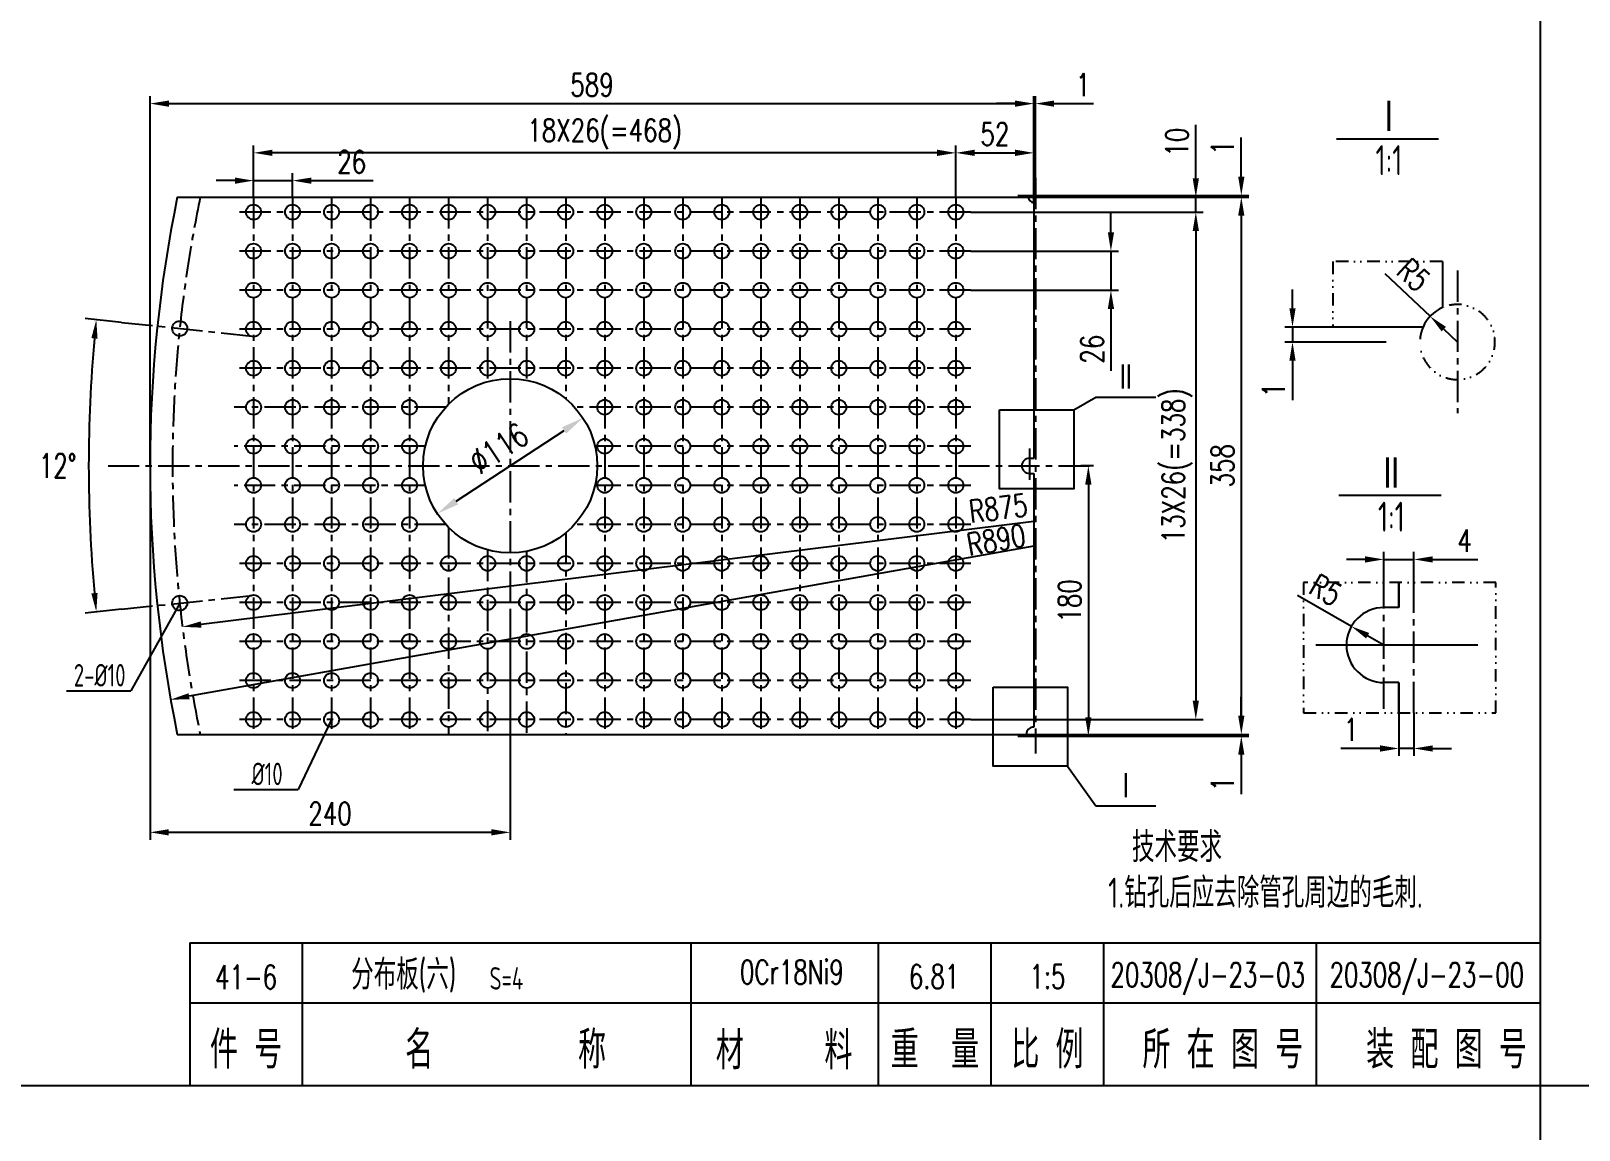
# Model space of a CAD drawing. Extents: x -28112 to -2231, y -2720 to 15724.
# Drawn here: x -21682 to -18587, y 1646 to 3842 of the extents above; entities that cross this region are included whole.
import ezdxf
from ezdxf.enums import TextEntityAlignment as Align

# ---------------------------------------------------------------- set-up
doc = ezdxf.new("R2010")
doc.units = 0
doc.header["$LTSCALE"] = 250
doc.header["$MEASUREMENT"] = 0
doc.linetypes.add('CENTER', pattern=[2, 1.25, -0.25, 0.25, -0.25])
doc.linetypes.add('DIVIDE', pattern=[1.25, 0.5, -0.25, 0, -0.25, 0, -0.25])
doc.layers.get('0').update_dxf_attribs({"linetype": 'CONTINUOUS'})
doc.layers.get('DEFPOINTS').update_dxf_attribs({"linetype": 'CONTINUOUS'})
doc.layers.add('1', color=7, linetype='CONTINUOUS')
doc.layers.add('2', color=1, linetype='CONTINUOUS')
doc.styles.add('HZ', font='isocp.shx', dxfattribs={"width": 0.75, "bigfont": 'hztxt.shx'})
doc.styles.add('HZ1', font='romans.shx', dxfattribs={"width": 0.7, "bigfont": 'hz1.shx'})
doc.styles.get("Standard").update_dxf_attribs({"font": 'txt.shx', "width": 0.75})
doc.dimstyles.new('STANDARD$0', dxfattribs={"dimscale": 15, "dimtxt": 3, "dimasz": 2.5, "dimexe": 1, "dimexo": 0, "dimgap": 1, "dimtad": 1, "dimdec": 0, "dimzin": 0, "dimdsep": 46, "dimtxsty": 'Standard', "dimcen": 0.09, "dimclrd": 7, "dimclre": 7, "dimclrt": 7, "dimadec": 0, "dimazin": 0, "dimtfac": 1, "dimtdec": 0, "dimtmove": 0, "dimatfit": 2, "dimfxl": 0, "dimtolj": 1, "dimtzin": 0, "dimarcsym": 0})
doc.dimstyles.new('STANDARD$2', dxfattribs={"dimscale": 15, "dimtxt": 3.2, "dimasz": 2.5, "dimexe": 1.5, "dimexo": 0, "dimgap": 1.2, "dimtad": 2, "dimtih": 1, "dimtoh": 1, "dimdec": 0, "dimzin": 0, "dimdsep": 46, "dimtxsty": 'HZ1', "dimcen": 0, "dimclrd": 7, "dimclre": 7, "dimclrt": 7, "dimadec": 0, "dimazin": 0, "dimtfac": 1.6, "dimtdec": 0, "dimtmove": 0, "dimatfit": 0, "dimfxl": 0, "dimtolj": 1, "dimtzin": 0, "dimarcsym": 0})
doc.dimstyles.new('STANDARD$3', dxfattribs={"dimscale": 15, "dimtxt": 3.2, "dimasz": 3, "dimexe": 1.5, "dimexo": 0.05, "dimgap": 1.2, "dimtad": 1, "dimdec": 0, "dimzin": 0, "dimdsep": 46, "dimtxsty": 'Standard', "dimcen": 0, "dimclrd": 256, "dimclre": 256, "dimclrt": 256, "dimadec": 0, "dimazin": 0, "dimtfac": 1.6, "dimtdec": 0, "dimtmove": 0, "dimatfit": 0, "dimfxl": 0, "dimtolj": 1, "dimtzin": 0, "dimarcsym": 0})
doc.dimstyles.new('STANDARD$4', dxfattribs={"dimscale": 15, "dimtxt": 3, "dimasz": 2.5, "dimexe": 1, "dimexo": 0, "dimgap": 1, "dimtad": 1, "dimdec": 0, "dimzin": 0, "dimdsep": 46, "dimtxsty": 'Standard', "dimcen": 0.09, "dimclrd": 7, "dimclre": 7, "dimclrt": 7, "dimadec": 0, "dimazin": 0, "dimtfac": 1, "dimtdec": 0, "dimtmove": 0, "dimatfit": 2, "dimfxl": 0, "dimtolj": 1, "dimtzin": 0, "dimarcsym": 0})

# ---------------------------------------------------------------- blocks, each defined once
blk = doc.blocks.new('*D340')
at = {"color": 7, "linetype": 'ByBlock'}
for p, q in [((-34017, 3898.9), (-34017, 4637.6)), ((-33979.5, 4622.6), (-32287.5, 4622.6)), ((-32250, 4424.2), (-32250, 4637.6))]:
    blk.add_line(p, q, dxfattribs=at)
for points in [[(-33979.5, 4628.8), (-33979.5, 4616.3), (-34017, 4622.6)], [(-32287.5, 4628.8), (-32287.5, 4616.3), (-32250, 4622.6)]]:
    blk.add_solid(points, dxfattribs=at)
at = {"layer": 'DEFPOINTS', "color": 0, "linetype": 'ByBlock'}
for p in [(-32250, 4622.6), (-32250, 4424.2), (-34017, 3898.9)]:
    blk.add_point(p, dxfattribs=at)
at = {"color": 7, "linetype": 'ByBlock', "insert": (-33133.5, 4660.1), "char_height": 45, "attachment_point": 5}
blk.add_mtext('\\A1;589', dxfattribs=at)
blk = doc.blocks.new('*D341')
at = {"color": 7, "linetype": 'ByBlock'}
for p, q in [((-32287.5, 4622.6), (-32325, 4622.6)), ((-32250, 4438.9), (-32250, 4637.6)), ((-32250, 4622.6), (-32247, 4622.6)), ((-32247, 4438.9), (-32247, 4637.6)), ((-32209.5, 4622.6), (-32130.8, 4622.6))]:
    blk.add_line(p, q, dxfattribs=at)
for points in [[(-32287.5, 4628.8), (-32287.5, 4616.3), (-32250, 4622.6)], [(-32209.5, 4628.8), (-32209.5, 4616.3), (-32247, 4622.6)]]:
    blk.add_solid(points, dxfattribs=at)
at = {"layer": 'DEFPOINTS', "color": 0, "linetype": 'ByBlock'}
for p in [(-32247, 4622.6), (-32250, 4438.9), (-32247, 4438.9)]:
    blk.add_point(p, dxfattribs=at)
at = {"color": 7, "linetype": 'ByBlock', "insert": (-32151.4, 4660.1), "char_height": 45, "attachment_point": 5}
blk.add_mtext('\\A1;1', dxfattribs=at)
blk = doc.blocks.new('*D342')
at = {"color": 7, "linetype": 'ByBlock'}
for p, q in [((-32261.7, 4435.9), (-31820.3, 4435.9)), ((-31835.3, 4398.4), (-31835.3, 3399.4)), ((-32265, 3361.9), (-31820.3, 3361.9))]:
    blk.add_line(p, q, dxfattribs=at)
for points in [[(-31841.6, 4398.4), (-31829.1, 4398.4), (-31835.3, 4435.9)], [(-31841.6, 3399.4), (-31829.1, 3399.4), (-31835.3, 3361.9)]]:
    blk.add_solid(points, dxfattribs=at)
at = {"layer": 'DEFPOINTS', "color": 0, "linetype": 'ByBlock'}
for p in [(-32261.7, 4435.9), (-32265, 3361.9), (-31835.3, 3361.9)]:
    blk.add_point(p, dxfattribs=at)
at = {"color": 7, "linetype": 'ByBlock', "insert": (-31872.8, 3898.9), "char_height": 45, "attachment_point": 5, "rotation": 90}
blk.add_mtext('\\A1;358', dxfattribs=at)
blk = doc.blocks.new('*D343')
at = {"color": 7, "linetype": 'ByBlock'}
for p, q in [((-31835.3, 4476.4), (-31835.3, 4555.1)), ((-32247, 4438.9), (-31820.3, 4438.9)), ((-32247, 4435.9), (-31820.3, 4435.9)), ((-31835.3, 4435.9), (-31835.3, 4438.9)), ((-31835.3, 4398.4), (-31835.3, 4360.9))]:
    blk.add_line(p, q, dxfattribs=at)
for points in [[(-31841.6, 4476.4), (-31829.1, 4476.4), (-31835.3, 4438.9)], [(-31841.6, 4398.4), (-31829.1, 4398.4), (-31835.3, 4435.9)]]:
    blk.add_solid(points, dxfattribs=at)
at = {"layer": 'DEFPOINTS', "color": 0, "linetype": 'ByBlock'}
for p in [(-32247, 4438.9), (-32247, 4435.9), (-31835.3, 4438.9)]:
    blk.add_point(p, dxfattribs=at)
at = {"color": 7, "linetype": 'ByBlock', "insert": (-31872.8, 4534.5), "char_height": 45, "attachment_point": 5, "rotation": 90}
blk.add_mtext('\\A1;1', dxfattribs=at)
blk = doc.blocks.new('*D344')
at = {"color": 7, "linetype": 'ByBlock'}
for p, q in [((-31835.3, 3399.4), (-31835.3, 3436.9)), ((-32247, 3361.9), (-31820.3, 3361.9)), ((-32247, 3358.9), (-31820.3, 3358.9)), ((-31835.3, 3361.9), (-31835.3, 3358.9)), ((-31835.3, 3321.4), (-31835.3, 3242.6))]:
    blk.add_line(p, q, dxfattribs=at)
for points in [[(-31841.6, 3399.4), (-31829.1, 3399.4), (-31835.3, 3361.9)], [(-31841.6, 3321.4), (-31829.1, 3321.4), (-31835.3, 3358.9)]]:
    blk.add_solid(points, dxfattribs=at)
at = {"layer": 'DEFPOINTS', "color": 0, "linetype": 'ByBlock'}
for p in [(-32247, 3361.9), (-32247, 3358.9), (-31835.3, 3358.9)]:
    blk.add_point(p, dxfattribs=at)
at = {"color": 7, "linetype": 'ByBlock', "insert": (-31872.8, 3263.3), "char_height": 45, "attachment_point": 5, "rotation": 90}
blk.add_mtext('\\A1;1', dxfattribs=at)
blk = doc.blocks.new('*D345')
at = {"color": 7, "linetype": 'ByBlock'}
for p, q in [((-32131.1, 3898.9), (-32156.1, 3898.9)), ((-32141.1, 3861.4), (-32141.1, 3396.4)), ((-32247, 3358.9), (-32126.1, 3358.9))]:
    blk.add_line(p, q, dxfattribs=at)
for points in [[(-32147.4, 3861.4), (-32134.9, 3861.4), (-32141.1, 3898.9)], [(-32147.4, 3396.4), (-32134.9, 3396.4), (-32141.1, 3358.9)]]:
    blk.add_solid(points, dxfattribs=at)
at = {"layer": 'DEFPOINTS', "color": 0, "linetype": 'ByBlock'}
for p in [(-32131.1, 3898.9), (-32247, 3358.9), (-32141.1, 3358.9)]:
    blk.add_point(p, dxfattribs=at)
at = {"color": 7, "linetype": 'ByBlock', "insert": (-32178.6, 3628.9), "char_height": 45, "attachment_point": 5, "rotation": 90}
blk.add_mtext('\\A1;180', dxfattribs=at)
blk = doc.blocks.new('*D346')
at = {"color": 7, "linetype": 'ByBlock'}
for p, q in [((-19353.6, 3547.7), (-19353.6, 3654.6)), ((-19689.1, 3510.2), (-19338.6, 3510.2)), ((-19353.6, 3480.2), (-19353.6, 3510.2)), ((-19803.2, 3480.2), (-19338.6, 3480.2)), ((-19353.6, 3442.7), (-19353.6, 3405.2))]:
    blk.add_line(p, q, dxfattribs=at)
for points in [[(-19359.8, 3547.7), (-19347.3, 3547.7), (-19353.6, 3510.2)], [(-19359.8, 3442.7), (-19347.3, 3442.7), (-19353.6, 3480.2)]]:
    blk.add_solid(points, dxfattribs=at)
at = {"layer": 'DEFPOINTS', "color": 0, "linetype": 'ByBlock'}
for p in [(-19689.1, 3510.2), (-19353.6, 3510.2), (-19803.2, 3480.2)]:
    blk.add_point(p, dxfattribs=at)
at = {"color": 7, "linetype": 'ByBlock', "insert": (-19391.1, 3619.9), "char_height": 45, "attachment_point": 5, "rotation": 90}
blk.add_mtext('\\A1;10', dxfattribs=at)
blk = doc.blocks.new('*D347')
at = {"color": 7, "linetype": 'ByBlock'}
for p, q in [((-19803.2, 3480.2), (-19338.6, 3480.2)), ((-19353.6, 3442.7), (-19353.6, 2503.7)), ((-19803.2, 2466.2), (-19338.6, 2466.2))]:
    blk.add_line(p, q, dxfattribs=at)
for points in [[(-19359.8, 3442.7), (-19347.3, 3442.7), (-19353.6, 3480.2)], [(-19359.8, 2503.7), (-19347.3, 2503.7), (-19353.6, 2466.2)]]:
    blk.add_solid(points, dxfattribs=at)
at = {"layer": 'DEFPOINTS', "color": 0, "linetype": 'ByBlock'}
for p in [(-19803.2, 3480.2), (-19803.2, 2466.2), (-19353.6, 2466.2)]:
    blk.add_point(p, dxfattribs=at)
at = {"color": 7, "linetype": 'ByBlock', "insert": (-19391.1, 2973.2), "char_height": 45, "attachment_point": 5, "rotation": 90}
blk.add_mtext('\\A1;13X26(=338)', dxfattribs=at)
blk = doc.blocks.new('*D348')
at = {"color": 7, "linetype": 'ByBlock'}
for p, q in [((-32096, 4365.4), (-32096, 4402.9)), ((-32375.8, 4327.9), (-32081, 4327.9)), ((-32096, 4327.9), (-32096, 4249.9)), ((-32375.8, 4249.9), (-32081, 4249.9)), ((-32096, 4212.4), (-32096, 4088.6))]:
    blk.add_line(p, q, dxfattribs=at)
for points in [[(-32102.2, 4365.4), (-32089.7, 4365.4), (-32096, 4327.9)], [(-32102.2, 4212.4), (-32089.7, 4212.4), (-32096, 4249.9)]]:
    blk.add_solid(points, dxfattribs=at)
at = {"layer": 'DEFPOINTS', "color": 0, "linetype": 'ByBlock'}
for p in [(-32375.8, 4327.9), (-32375.8, 4249.9), (-32096, 4249.9)]:
    blk.add_point(p, dxfattribs=at)
at = {"color": 7, "linetype": 'ByBlock', "insert": (-32133.5, 4131.8), "char_height": 45, "attachment_point": 5, "rotation": 90}
blk.add_mtext('\\A1;26', dxfattribs=at)
blk = doc.blocks.new('*D349')
at = {"color": 7, "linetype": 'ByBlock'}
for p, q in [((-32406, 4435.9), (-32406, 4539.2)), ((-32368.5, 4524.2), (-32287.5, 4524.2)), ((-32250, 4424.2), (-32250, 4539.2))]:
    blk.add_line(p, q, dxfattribs=at)
for points in [[(-32368.5, 4530.5), (-32368.5, 4518), (-32406, 4524.2)], [(-32287.5, 4530.5), (-32287.5, 4518), (-32250, 4524.2)]]:
    blk.add_solid(points, dxfattribs=at)
at = {"layer": 'DEFPOINTS', "color": 0, "linetype": 'ByBlock'}
for p in [(-32250, 4524.2), (-32406, 4435.9), (-32250, 4424.2)]:
    blk.add_point(p, dxfattribs=at)
at = {"color": 7, "linetype": 'ByBlock', "insert": (-32328, 4561.7), "char_height": 45, "attachment_point": 5}
blk.add_mtext('\\A1;52', dxfattribs=at)
blk = doc.blocks.new('*D350')
at = {"color": 7, "linetype": 'ByBlock'}
for p, q in [((-33810, 4435.9), (-33810, 4539.2)), ((-32443.5, 4524.2), (-33772.5, 4524.2)), ((-32406, 4435.9), (-32406, 4539.2))]:
    blk.add_line(p, q, dxfattribs=at)
for points in [[(-33772.5, 4530.5), (-33772.5, 4518), (-33810, 4524.2)], [(-32443.5, 4530.5), (-32443.5, 4518), (-32406, 4524.2)]]:
    blk.add_solid(points, dxfattribs=at)
at = {"layer": 'DEFPOINTS', "color": 0, "linetype": 'ByBlock'}
for p in [(-33810, 4524.2), (-33810, 4435.9), (-32406, 4435.9)]:
    blk.add_point(p, dxfattribs=at)
at = {"color": 7, "linetype": 'ByBlock', "insert": (-33108, 4561.7), "char_height": 45, "attachment_point": 5}
blk.add_mtext('\\A1;18X26(=468)', dxfattribs=at)
blk = doc.blocks.new('*D351')
at = {"color": 7, "linetype": 'ByBlock'}
for p, q in [((-33847.5, 4468.7), (-33885, 4468.7)), ((-33810, 4435.9), (-33810, 4483.7)), ((-33810, 4468.7), (-33732, 4468.7)), ((-33732, 4435.9), (-33732, 4483.7)), ((-33694.5, 4468.7), (-33570.8, 4468.7))]:
    blk.add_line(p, q, dxfattribs=at)
for points in [[(-33847.5, 4474.9), (-33847.5, 4462.4), (-33810, 4468.7)], [(-33694.5, 4474.9), (-33694.5, 4462.4), (-33732, 4468.7)]]:
    blk.add_solid(points, dxfattribs=at)
at = {"layer": 'DEFPOINTS', "color": 0, "linetype": 'ByBlock'}
for p in [(-33732, 4468.7), (-33810, 4435.9), (-33732, 4435.9)]:
    blk.add_point(p, dxfattribs=at)
at = {"color": 7, "linetype": 'ByBlock', "insert": (-33613.9, 4506.2), "char_height": 45, "attachment_point": 5}
blk.add_mtext('\\A1;26', dxfattribs=at)
blk = doc.blocks.new('*D352')
at = {"color": 7, "linetype": 'ByBlock'}
for p, q in [((-34074, 4185.5), (-34146.9, 4193.2)), ((-34074, 3612.3), (-34146.9, 3604.6))]:
    blk.add_line(p, q, dxfattribs=at)
blk.add_arc((-31347, 3898.9), 2792.8, 174.7693, 185.2307, dxfattribs=at)
for points in [[(-34134.4, 4154.1), (-34122, 4152.9), (-34124.5, 4190.8)], [(-34122, 3644.9), (-34134.4, 3643.7), (-34124.5, 3607)]]:
    blk.add_solid(points, dxfattribs=at)
at = {"layer": 'DEFPOINTS', "color": 0, "linetype": 'ByBlock'}
for p in [(-34074, 4185.5), (-33805.5, 4157.3), (-34138.1, 3996.4), (-33805.5, 3640.5), (-34074, 3612.3)]:
    blk.add_point(p, dxfattribs=at)
at = {"color": 7, "linetype": 'ByBlock', "insert": (-34201.8, 3898.9), "char_height": 48, "attachment_point": 5, "style": 'HZ1'}
blk.add_mtext('\\A1;12°', dxfattribs=at)
blk = doc.blocks.new('*D372')
at = {"color": 7, "linetype": 'ByBlock'}
for p, q in [((-22020.3, 2536.7), (-22020.3, 2450.6)), ((-21990.3, 2536.7), (-21990.3, 2450.6)), ((-22057.8, 2465.6), (-22136.5, 2465.6)), ((-21990.3, 2465.6), (-22020.3, 2465.6)), ((-21952.8, 2465.6), (-21915.3, 2465.6))]:
    blk.add_line(p, q, dxfattribs=at)
for points in [[(-22057.8, 2471.8), (-22057.8, 2459.3), (-22020.3, 2465.6)], [(-21952.8, 2471.8), (-21952.8, 2459.3), (-21990.3, 2465.6)]]:
    blk.add_solid(points, dxfattribs=at)
at = {"layer": 'DEFPOINTS', "color": 0, "linetype": 'ByBlock'}
for p in [(-22020.3, 2536.7), (-21990.3, 2536.7), (-22020.3, 2465.6)]:
    blk.add_point(p, dxfattribs=at)
at = {"color": 7, "linetype": 'ByBlock', "insert": (-22115.9, 2503.1), "char_height": 45, "attachment_point": 5}
blk.add_mtext('\\A1;1', dxfattribs=at)
blk = doc.blocks.new('*D375')
at = {"color": 7, "linetype": 'ByBlock'}
for p, q in [((-21957.9, 3329.2), (-22048.1, 3413.9)), ((-21903.2, 3277.8), (-21930.6, 3303.5))]:
    blk.add_line(p, q, dxfattribs=at)
blk.add_solid([(-21926.3, 3308.1), (-21934.9, 3299), (-21957.9, 3329.2)], dxfattribs=at)
at = {"layer": 'DEFPOINTS', "color": 0, "linetype": 'ByBlock'}
for p in [(-21957.9, 3329.2), (-21903.2, 3277.8)]:
    blk.add_point(p, dxfattribs=at)
at = {"color": 7, "linetype": 'ByBlock', "insert": (-21991, 3411.7), "char_height": 45, "attachment_point": 5, "rotation": 316.7851}
blk.add_mtext('\\A1;R5', dxfattribs=at)
blk = doc.blocks.new('*D373')
at = {"color": 7, "linetype": 'ByBlock'}
for p, q in [((-22050.3, 2789.8), (-22050.3, 2858.4)), ((-21990.3, 2797.4), (-21990.3, 2858.4)), ((-22087.8, 2843.4), (-22125.3, 2843.4)), ((-22050.3, 2843.4), (-21990.3, 2843.4)), ((-21952.8, 2843.4), (-21862.8, 2843.4))]:
    blk.add_line(p, q, dxfattribs=at)
for points in [[(-22087.8, 2849.6), (-22087.8, 2837.1), (-22050.3, 2843.4)], [(-21952.8, 2849.6), (-21952.8, 2837.1), (-21990.3, 2843.4)]]:
    blk.add_solid(points, dxfattribs=at)
at = {"layer": 'DEFPOINTS', "color": 0, "linetype": 'ByBlock'}
for p in [(-21990.3, 2843.4), (-22050.3, 2789.8), (-21990.3, 2797.4)]:
    blk.add_point(p, dxfattribs=at)
at = {"color": 7, "linetype": 'ByBlock', "insert": (-21889, 2880.9), "char_height": 45, "attachment_point": 5}
blk.add_mtext('\\A1;4', dxfattribs=at)
blk = doc.blocks.new('*D376')
at = {"color": 7, "linetype": 'ByBlock'}
for p, q in [((-22233.1, 3345.3), (-22233.1, 3382.8)), ((-22152.7, 3307.8), (-22248.1, 3307.8)), ((-22233.1, 3307.8), (-22233.1, 3277.8)), ((-22045.8, 3277.8), (-22248.1, 3277.8)), ((-22233.1, 3240.3), (-22233.1, 3161.6))]:
    blk.add_line(p, q, dxfattribs=at)
for points in [[(-22239.3, 3345.3), (-22226.8, 3345.3), (-22233.1, 3307.8)], [(-22239.3, 3240.3), (-22226.8, 3240.3), (-22233.1, 3277.8)]]:
    blk.add_solid(points, dxfattribs=at)
at = {"layer": 'DEFPOINTS', "color": 0, "linetype": 'ByBlock'}
for p in [(-22152.7, 3307.8), (-22233.1, 3277.8), (-22045.8, 3277.8)]:
    blk.add_point(p, dxfattribs=at)
at = {"color": 7, "linetype": 'ByBlock', "insert": (-22270.6, 3182.2), "char_height": 45, "attachment_point": 5, "rotation": 90}
blk.add_mtext('\\A1;1', dxfattribs=at)
blk = doc.blocks.new('*D374')
at = {"color": 7, "linetype": 'ByBlock'}
for p, q in [((-22115.4, 2709.6), (-22222.8, 2771)), ((-22050.3, 2672.3), (-22082.8, 2690.9))]:
    blk.add_line(p, q, dxfattribs=at)
blk.add_solid([(-22079.7, 2696.4), (-22085.9, 2685.5), (-22115.4, 2709.6)], dxfattribs=at)
at = {"layer": 'DEFPOINTS', "color": 0, "linetype": 'ByBlock'}
for p in [(-22115.4, 2709.6), (-22050.3, 2672.3)]:
    blk.add_point(p, dxfattribs=at)
at = {"color": 7, "linetype": 'ByBlock', "insert": (-22166.7, 2782.1), "char_height": 45, "attachment_point": 5, "rotation": 330.2241}
blk.add_mtext('\\A1;R5', dxfattribs=at)
blk = doc.blocks.new('*D377')
at = {"linetype": 'ByBlock'}
blk.add_line((-20832.2, 2902.4), (-20616.6, 3044.1), dxfattribs=at)
for points in [[(-20620.7, 3050.4), (-20612.4, 3037.8), (-20578.9, 3068.8)], [(-20836.3, 2908.7), (-20828.1, 2896.1), (-20869.8, 2877.7)]]:
    blk.add_solid(points, dxfattribs=at)
at = {"layer": 'DEFPOINTS', "color": 0, "linetype": 'ByBlock'}
for p in [(-20578.9, 3068.8), (-20869.8, 2877.7)]:
    blk.add_point(p, dxfattribs=at)
at = {"linetype": 'ByBlock', "insert": (-20747.4, 3008.3), "char_height": 48, "attachment_point": 5, "rotation": 33.307}
blk.add_mtext('\\A1;∅116', dxfattribs=at)
blk = doc.blocks.new('*D378')
at = {"color": 7, "linetype": 'ByBlock'}
for p, q in [((-21444.4, 2973.2), (-21444.4, 2225.8)), ((-20724.4, 2684.2), (-20724.4, 2225.8)), ((-20761.9, 2240.8), (-21406.9, 2240.8))]:
    blk.add_line(p, q, dxfattribs=at)
for points in [[(-21406.9, 2247.1), (-21406.9, 2234.6), (-21444.4, 2240.8)], [(-20761.9, 2247.1), (-20761.9, 2234.6), (-20724.4, 2240.8)]]:
    blk.add_solid(points, dxfattribs=at)
at = {"layer": 'DEFPOINTS', "color": 0, "linetype": 'ByBlock'}
for p in [(-21444.4, 2973.2), (-20724.4, 2684.2), (-21444.4, 2240.8)]:
    blk.add_point(p, dxfattribs=at)
at = {"color": 7, "linetype": 'ByBlock', "insert": (-21084.4, 2278.3), "char_height": 45, "attachment_point": 5}
blk.add_mtext('\\A1;240', dxfattribs=at)

msp = doc.modelspace()

# ---------------------------------------------------------------- linework, layer by layer
at = {"color": 7, "linetype": 'ByBlock'}
for p, q in [((-19677.4, 2861.7), (-21342.3, 2656.1)), ((-19677.4, 2812.8), (-21366.3, 2512.7))]:
    msp.add_line(p, q, dxfattribs=at)
for points in [[(-21343.1, 2662.3), (-21341.6, 2649.8), (-21379.6, 2651.5)], [(-21367.4, 2518.8), (-21365.2, 2506.5), (-21403.2, 2506.1)]]:
    msp.add_solid(points, dxfattribs=at)
at = {"layer": '1', "color": 1}
for p, q in [((-18664.8, 6040.1), (-18664.8, -2569.9)), ((-21390.4, 3510.2), (-19689.1, 3510.2)), ((-19677.4, 3498.6), (-19677.4, 2988.2)), ((-18860.5, 3381.2), (-18860.5, 3289.4)), ((-18899.2, 3250.6), (-19079.9, 3250.6)), ((-19686.4, 2988.2), (-19677.4, 2988.2)), ((-19686.4, 2958.2), (-19677.4, 2958.2)), ((-19677.4, 2958.2), (-19677.4, 2451.2)), ((-18947.5, 2740.2), (-18947.5, 2690.1)), ((-18947.5, 2690.1), (-18947.5, 2740.2)), ((-18947.5, 2690.1), (-18977.5, 2690.1)), ((-18947.5, 2540.1), (-18977.5, 2540.1)), ((-18947.5, 2479.4), (-18947.5, 2540.1)), ((-18947.5, 2540.1), (-18947.5, 2479.4)), ((-21390.4, 2436.2), (-19692.4, 2436.2)), ((-27732.3, 1735.1), (-15642.3, 1735.1))]:
    msp.add_line(p, q, dxfattribs=at)
at = {"layer": '1', "color": 0, "linetype": 'CENTER', "ltscale": 0.2}
for p, q in [((-19674.4, 3548.4), (-19674.4, 2398.1)), ((-21237.4, 3510.2), (-21237.4, 2436.2)), ((-21159.4, 3510.2), (-21159.4, 2436.2)), ((-21081.4, 3510.2), (-21081.4, 2436.2)), ((-21003.4, 3510.2), (-21003.4, 2436.2)), ((-20925.4, 3510.2), (-20925.4, 2436.2)), ((-20847.4, 3510.2), (-20847.4, 3096.3)), ((-20769.4, 3510.2), (-20769.4, 3141.3)), ((-20691.4, 3510.2), (-20691.4, 3144.1)), ((-20613.4, 3510.2), (-20613.4, 3107.2)), ((-20535.4, 3510.2), (-20535.4, 2436.2)), ((-20457.4, 3510.2), (-20457.4, 2436.2)), ((-20379.4, 3510.2), (-20379.4, 2436.2)), ((-20301.4, 3510.2), (-20301.4, 2436.2)), ((-20223.4, 3510.2), (-20223.4, 2436.2)), ((-20145.4, 3510.2), (-20145.4, 2436.2)), ((-20067.4, 3510.2), (-20067.4, 2436.2)), ((-19989.4, 3510.2), (-19989.4, 2436.2)), ((-19911.4, 3510.2), (-19911.4, 2436.2)), ((-19833.4, 3510.2), (-19833.4, 2436.2)), ((-19709.5, 3513.2), (-19639.2, 3513.2)), ((-19803.2, 3480.2), (-21276.5, 3480.2)), ((-19803.2, 3402.2), (-21276.5, 3402.2)), ((-18830.5, 3363.2), (-18830.5, 3078.1)), ((-19803.2, 3324.2), (-21276.5, 3324.2)), ((-21501.3, 3259.9), (-21232.9, 3231.6)), ((-20724.4, 3262.3), (-20724.4, 2684.2)), ((-19803.2, 3246.2), (-21276.5, 3246.2)), ((-19803.2, 3168.2), (-21276.5, 3168.2)), ((-20853.2, 3090.2), (-21276.5, 3090.2)), ((-19803.2, 3090.2), (-20595.6, 3090.2)), ((-20893.9, 3012.2), (-21276.5, 3012.2)), ((-19803.2, 3012.2), (-20554.8, 3012.2)), ((-19686.4, 3008), (-19686.4, 2938.5)), ((-21528.3, 2973.2), (-19558.4, 2973.2)), ((-20893.9, 2934.2), (-21276.5, 2934.2)), ((-19803.2, 2934.2), (-20554.8, 2934.2)), ((-20853.2, 2856.2), (-21276.5, 2856.2)), ((-20847.4, 2850.2), (-20847.4, 2436.2)), ((-19803.2, 2856.2), (-20595.6, 2856.2)), ((-20613.4, 2839.3), (-20613.4, 2436.2)), ((-20769.4, 2805.2), (-20769.4, 2436.2)), ((-20691.4, 2802.4), (-20691.4, 2436.2)), ((-19803.2, 2778.2), (-21276.5, 2778.2)), ((-18977.5, 2487.8), (-18977.5, 2732.6)), ((-18917.5, 2479.4), (-18917.5, 2740.2)), ((-21501.3, 2686.6), (-21232.9, 2714.8)), ((-19803.2, 2700.2), (-21276.5, 2700.2)), ((-19803.2, 2622.2), (-21276.5, 2622.2)), ((-19803.2, 2544.2), (-21276.5, 2544.2)), ((-19803.2, 2466.2), (-21276.5, 2466.2)), ((-19709.5, 2433.2), (-19639.2, 2433.2))]:
    msp.add_line(p, q, dxfattribs=at)
at = {"layer": '1', "color": 0, "linetype": 'DIVIDE', "ltscale": 0.2}
for p, q in [((-18860.5, 3381.2), (-19079.9, 3381.2)), ((-19079.9, 3381.2), (-19079.9, 3250.6))]:
    msp.add_line(p, q, dxfattribs=at)
at = {"layer": '1', "color": 0}
for p, q in [((-19597.4, 3085.2), (-19553.5, 3110.5)), ((-19553.5, 3110.5), (-19433.5, 3110.5)), ((-21385, 2698.9), (-21482.8, 2523.6)), ((-18789.5, 2615.1), (-19113.8, 2615.1)), ((-21611.7, 2523.6), (-21482.8, 2523.6)), ((-21081.4, 2466.2), (-21148.1, 2326.4)), ((-19610, 2372.9), (-19553.3, 2293.7)), ((-21277, 2326.4), (-21148.1, 2326.4)), ((-19553.3, 2293.7), (-19433.3, 2293.7))]:
    msp.add_line(p, q, dxfattribs=at)
at = {"layer": '1'}
for p, q in [((-21139.8, 1735.1), (-21139.8, 2020.2)), ((-20362.7, 1735.1), (-20362.7, 2020.2)), ((-19987.7, 1735.1), (-19987.7, 2020.2)), ((-19762.7, 1735.1), (-19762.7, 2020.2)), ((-19537.7, 1735.1), (-19537.7, 2020.2)), ((-19112.1, 1735.1), (-19112.1, 2020.2))]:
    msp.add_line(p, q, dxfattribs=at)
at = {"layer": '1', "color": 0}
for points in [[(-19746, 3085.2), (-19597.4, 3085.2), (-19597.4, 2926.9), (-19746, 2926.9)], [(-19758.6, 2531.2), (-19610, 2531.2), (-19610, 2372.9), (-19758.6, 2372.9)]]:
    msp.add_lwpolyline(points, close=True, dxfattribs=at)
at = {"layer": '1', "color": 0, "linetype": 'DIVIDE', "ltscale": 0.2}
msp.add_lwpolyline([(-18753.5, 2740.2), (-19138.1, 2740.2), (-19138.1, 2479.4), (-18753.5, 2479.4)], close=True, dxfattribs=at)
at = {"layer": '1', "color": 1}
for centre, radius in [((-21237.4, 3480.2), 15), ((-21159.4, 3480.2), 15), ((-21081.4, 3480.2), 15), ((-21003.4, 3480.2), 15), ((-20925.4, 3480.2), 15), ((-20847.4, 3480.2), 15), ((-20769.4, 3480.2), 15), ((-20691.4, 3480.2), 15), ((-20613.4, 3480.2), 15), ((-20535.4, 3480.2), 15), ((-20457.4, 3480.2), 15), ((-20379.4, 3480.2), 15), ((-20301.4, 3480.2), 15), ((-20223.4, 3480.2), 15), ((-20145.4, 3480.2), 15), ((-20067.4, 3480.2), 15), ((-19989.4, 3480.2), 15), ((-19911.4, 3480.2), 15), ((-19833.4, 3480.2), 15), ((-21237.4, 3402.2), 15), ((-21159.4, 3402.2), 15), ((-21081.4, 3402.2), 15), ((-21003.4, 3402.2), 15), ((-20925.4, 3402.2), 15), ((-20847.4, 3402.2), 15), ((-20769.4, 3402.2), 15), ((-20691.4, 3402.2), 15), ((-20613.4, 3402.2), 15), ((-20535.4, 3402.2), 15), ((-20457.4, 3402.2), 15), ((-20379.4, 3402.2), 15), ((-20301.4, 3402.2), 15), ((-20223.4, 3402.2), 15), ((-20145.4, 3402.2), 15), ((-20067.4, 3402.2), 15), ((-19989.4, 3402.2), 15), ((-19911.4, 3402.2), 15), ((-19833.4, 3402.2), 15), ((-21237.4, 3324.2), 15), ((-21159.4, 3324.2), 15), ((-21081.4, 3324.2), 15), ((-21003.4, 3324.2), 15), ((-20925.4, 3324.2), 15), ((-20847.4, 3324.2), 15), ((-20769.4, 3324.2), 15), ((-20691.4, 3324.2), 15), ((-20613.4, 3324.2), 15), ((-20535.4, 3324.2), 15), ((-20457.4, 3324.2), 15), ((-20379.4, 3324.2), 15), ((-20301.4, 3324.2), 15), ((-20223.4, 3324.2), 15), ((-20145.4, 3324.2), 15), ((-20067.4, 3324.2), 15), ((-19989.4, 3324.2), 15), ((-19911.4, 3324.2), 15), ((-19833.4, 3324.2), 15), ((-21385, 3247.6), 15), ((-21237.4, 3246.2), 15), ((-21159.4, 3246.2), 15), ((-21081.4, 3246.2), 15), ((-21003.4, 3246.2), 15), ((-20925.4, 3246.2), 15), ((-20847.4, 3246.2), 15), ((-20769.4, 3246.2), 15), ((-20691.4, 3246.2), 15), ((-20613.4, 3246.2), 15), ((-20535.4, 3246.2), 15), ((-20457.4, 3246.2), 15), ((-20379.4, 3246.2), 15), ((-20301.4, 3246.2), 15), ((-20223.4, 3246.2), 15), ((-20145.4, 3246.2), 15), ((-20067.4, 3246.2), 15), ((-19989.4, 3246.2), 15), ((-19911.4, 3246.2), 15), ((-19833.4, 3246.2), 15), ((-21237.4, 3168.2), 15), ((-21159.4, 3168.2), 15), ((-21081.4, 3168.2), 15), ((-21003.4, 3168.2), 15), ((-20925.4, 3168.2), 15), ((-20847.4, 3168.2), 15), ((-20769.4, 3168.2), 15), ((-20691.4, 3168.2), 15), ((-20613.4, 3168.2), 15), ((-20535.4, 3168.2), 15), ((-20457.4, 3168.2), 15), ((-20379.4, 3168.2), 15), ((-20301.4, 3168.2), 15), ((-20223.4, 3168.2), 15), ((-20145.4, 3168.2), 15), ((-20067.4, 3168.2), 15), ((-19989.4, 3168.2), 15), ((-19911.4, 3168.2), 15), ((-19833.4, 3168.2), 15), ((-20724.4, 2973.2), 174), ((-21237.4, 3090.2), 15), ((-21159.4, 3090.2), 15), ((-21081.4, 3090.2), 15), ((-21003.4, 3090.2), 15), ((-20925.4, 3090.2), 15), ((-20535.4, 3090.2), 15), ((-20457.4, 3090.2), 15), ((-20379.4, 3090.2), 15), ((-20301.4, 3090.2), 15), ((-20223.4, 3090.2), 15), ((-20145.4, 3090.2), 15), ((-20067.4, 3090.2), 15), ((-19989.4, 3090.2), 15), ((-19911.4, 3090.2), 15), ((-19833.4, 3090.2), 15), ((-21237.4, 3012.2), 15), ((-21159.4, 3012.2), 15), ((-21081.4, 3012.2), 15), ((-21003.4, 3012.2), 15), ((-20925.4, 3012.2), 15), ((-20535.4, 3012.2), 15), ((-20457.4, 3012.2), 15), ((-20379.4, 3012.2), 15), ((-20301.4, 3012.2), 15), ((-20223.4, 3012.2), 15), ((-20145.4, 3012.2), 15), ((-20067.4, 3012.2), 15), ((-19989.4, 3012.2), 15), ((-19911.4, 3012.2), 15), ((-19833.4, 3012.2), 15), ((-21237.4, 2934.2), 15), ((-21159.4, 2934.2), 15), ((-21081.4, 2934.2), 15), ((-21003.4, 2934.2), 15), ((-20925.4, 2934.2), 15), ((-20535.4, 2934.2), 15), ((-20457.4, 2934.2), 15), ((-20379.4, 2934.2), 15), ((-20301.4, 2934.2), 15), ((-20223.4, 2934.2), 15), ((-20145.4, 2934.2), 15), ((-20067.4, 2934.2), 15), ((-19989.4, 2934.2), 15), ((-19911.4, 2934.2), 15), ((-19833.4, 2934.2), 15), ((-21237.4, 2856.2), 15), ((-21159.4, 2856.2), 15), ((-21081.4, 2856.2), 15), ((-21003.4, 2856.2), 15), ((-20925.4, 2856.2), 15), ((-20535.4, 2856.2), 15), ((-20457.4, 2856.2), 15), ((-20379.4, 2856.2), 15), ((-20301.4, 2856.2), 15), ((-20223.4, 2856.2), 15), ((-20145.4, 2856.2), 15), ((-20067.4, 2856.2), 15), ((-19989.4, 2856.2), 15), ((-19911.4, 2856.2), 15), ((-19833.4, 2856.2), 15), ((-21237.4, 2778.2), 15), ((-21159.4, 2778.2), 15), ((-21081.4, 2778.2), 15), ((-21003.4, 2778.2), 15), ((-20925.4, 2778.2), 15), ((-20847.4, 2778.2), 15), ((-20769.4, 2778.2), 15), ((-20691.4, 2778.2), 15), ((-20613.4, 2778.2), 15), ((-20535.4, 2778.2), 15), ((-20457.4, 2778.2), 15), ((-20379.4, 2778.2), 15), ((-20301.4, 2778.2), 15), ((-20223.4, 2778.2), 15), ((-20145.4, 2778.2), 15), ((-20067.4, 2778.2), 15), ((-19989.4, 2778.2), 15), ((-19911.4, 2778.2), 15), ((-19833.4, 2778.2), 15), ((-21385, 2698.9), 15), ((-21237.4, 2700.2), 15), ((-21159.4, 2700.2), 15), ((-21081.4, 2700.2), 15), ((-21003.4, 2700.2), 15), ((-20925.4, 2700.2), 15), ((-20847.4, 2700.2), 15), ((-20769.4, 2700.2), 15), ((-20691.4, 2700.2), 15), ((-20613.4, 2700.2), 15), ((-20535.4, 2700.2), 15), ((-20457.4, 2700.2), 15), ((-20379.4, 2700.2), 15), ((-20301.4, 2700.2), 15), ((-20223.4, 2700.2), 15), ((-20145.4, 2700.2), 15), ((-20067.4, 2700.2), 15), ((-19989.4, 2700.2), 15), ((-19911.4, 2700.2), 15), ((-19833.4, 2700.2), 15), ((-21237.4, 2622.2), 15), ((-21159.4, 2622.2), 15), ((-21081.4, 2622.2), 15), ((-21003.4, 2622.2), 15), ((-20925.4, 2622.2), 15), ((-20847.4, 2622.2), 15), ((-20769.4, 2622.2), 15), ((-20691.4, 2622.2), 15), ((-20613.4, 2622.2), 15), ((-20535.4, 2622.2), 15), ((-20457.4, 2622.2), 15), ((-20379.4, 2622.2), 15), ((-20301.4, 2622.2), 15), ((-20223.4, 2622.2), 15), ((-20145.4, 2622.2), 15), ((-20067.4, 2622.2), 15), ((-19989.4, 2622.2), 15), ((-19911.4, 2622.2), 15), ((-19833.4, 2622.2), 15), ((-21237.4, 2544.2), 15), ((-21159.4, 2544.2), 15), ((-21081.4, 2544.2), 15), ((-21003.4, 2544.2), 15), ((-20925.4, 2544.2), 15), ((-20847.4, 2544.2), 15), ((-20769.4, 2544.2), 15), ((-20691.4, 2544.2), 15), ((-20613.4, 2544.2), 15), ((-20535.4, 2544.2), 15), ((-20457.4, 2544.2), 15), ((-20379.4, 2544.2), 15), ((-20301.4, 2544.2), 15), ((-20223.4, 2544.2), 15), ((-20145.4, 2544.2), 15), ((-20067.4, 2544.2), 15), ((-19989.4, 2544.2), 15), ((-19911.4, 2544.2), 15), ((-19833.4, 2544.2), 15), ((-21237.4, 2466.2), 15), ((-21159.4, 2466.2), 15), ((-21081.4, 2466.2), 15), ((-21003.4, 2466.2), 15), ((-20925.4, 2466.2), 15), ((-20847.4, 2466.2), 15), ((-20769.4, 2466.2), 15), ((-20691.4, 2466.2), 15), ((-20613.4, 2466.2), 15), ((-20535.4, 2466.2), 15), ((-20457.4, 2466.2), 15), ((-20379.4, 2466.2), 15), ((-20301.4, 2466.2), 15), ((-20223.4, 2466.2), 15), ((-20145.4, 2466.2), 15), ((-20067.4, 2466.2), 15), ((-19989.4, 2466.2), 15), ((-19911.4, 2466.2), 15), ((-19833.4, 2466.2), 15)]:
    msp.add_circle(centre, radius, dxfattribs=at)
for centre, radius, start, end in [((-18774.4, 2973.2), 2670, 168.3973, 191.6027), ((-19674.4, 3513.2), 15, 191.537, 258.463), ((-18830.5, 3220.6), 75, 113.5782, 156.4218), ((-19686.4, 2973.2), 15, 90, 270), ((-18977.5, 2615.1), 75, 90, 270), ((-19677.4, 2436.2), 15, 90, 180)]:
    msp.add_arc(centre, radius, start, end, dxfattribs=at)
at = {"layer": '1', "color": 0, "linetype": 'CENTER', "ltscale": 0.2}
msp.add_arc((-18774.4, 2973.2), 2625, 168.1956, 191.8044, dxfattribs=at)
at = {"layer": '1', "color": 0, "linetype": 'DIVIDE', "ltscale": 0.2}
msp.add_arc((-18830.5, 3220.6), 75, 156.4218, 113.5782, dxfattribs=at)
at = {"layer": '2'}
for p, q in [((-19072.4, 3626.8), (-18868.2, 3626.8)), ((-19067.4, 2914.3), (-18863.3, 2914.3)), ((-21364.8, 2020.2), (-21364.8, 1735.1)), ((-21364.8, 2020.1), (-18664.8, 2020.1)), ((-21364.8, 2020.1), (-18664.8, 2020.1)), ((-21363.2, 2020.1), (-18664.8, 2020.1)), ((-21364.8, 1900.1), (-18664.8, 1900.1))]:
    msp.add_line(p, q, dxfattribs=at)
at = {"layer": 'DEFPOINTS', "color": 0, "linetype": 'ByBlock'}
for p in [(-21379.6, 2651.5), (-21403.2, 2506.1)]:
    msp.add_point(p, dxfattribs=at)

# ---------------------------------------------------------------- texts
at = {"color": 7, "linetype": 'ByBlock', "char_height": 45, "attachment_point": 5}
for s, insert, rotation in [('\\A1;R875', (-19748.5, 2888.6), 7.0415), ('\\A1;R890', (-19752.5, 2825.2), 10.0764)]:
    msp.add_mtext(s, dxfattribs=dict(at, insert=insert, rotation=rotation))
at = {"layer": '1'}
for s, height, width, p in [('I', 60, 0.75, (-18967.4, 3642.5)), ('II', 60, 0.75, (-18962.5, 2930)), ('0Cr18Ni9', 48, 0.7, (-20161.1, 1937.5)), ('41-6', 48, 0.7, (-21252.3, 1927.7))]:
    msp.add_text(s, height=height, dxfattribs=dict(at, width=width)).set_placement(p, align=Align.CENTER)
at = {"layer": '1', "style": 'HZ', "width": 0.75}
for s, height, p in [('1:1', 60, (-18967.4, 3554)), ('1:1', 60, (-18962.5, 2841.5)), ('2-%%C10', 45, (-21545.1, 2532.2)), ('%%C10', 45, (-21210.3, 2335))]:
    msp.add_text(s, height=height, dxfattribs=at).set_placement(p, align=Align.CENTER)
at = {"layer": '1'}
for s, width, p in [('II', 0.75, (-19493.5, 3151.8)), ('I', 0.75, (-19493.3, 2335)), ('20308/J-23-03', 0.7, (-19329.8, 1952.6)), ('20308/J-23-00', 0.7, (-18891.8, 1952.6)), ('6.81', 0.7, (-19876.9, 1952.6)), ('1:5', 0.7, (-19650.2, 1952.6))]:
    msp.add_text(s, height=48, dxfattribs=dict(at, width=width)).set_placement(p, align=Align.MIDDLE)
at = {"layer": '1', "style": 'HZ', "width": 0.75}
for s, height, p in [('技术要求', 60, (-19481.2, 2181.4)), ('1.钻孔后应去除管孔周边的毛刺.', 60, (-19528.8, 2090.2)), ('分布板(六)', 60, (-21042.2, 1926.5)), ('S=4', 45, (-20765.5, 1926.5))]:
    msp.add_text(s, height=height, dxfattribs=at).set_placement(p)
for s, p in [('件 号', (-21252.3, 1810.1)), ('名         称', (-20733.4, 1810.1)), ('材     料', (-20176.6, 1808.7)), ('重  量', (-19875.2, 1810.1)), ('比 例', (-19650.2, 1810.1)), ('所 在 图 号', (-19299.6, 1810.1)), ('装 配 图 号', (-18852.3, 1810.1))]:
    msp.add_text(s, height=75, dxfattribs=at).set_placement(p, align=Align.MIDDLE)

# ---------------------------------------------------------------- dimensions: what is measured, and where the dimension line sits
at = {"layer": '1', "color": 0}
for base, p1, p2, text, picture, middle, set_off in [((-19677.4, 3696.9), (-21444.4, 2973.2), (-19677.4, 3498.6), '589', '*D340', (-20560.9, 3734.4), (12572.7, -925.6)), ((-19674.4, 3696.9), (-19677.4, 3513.2), (-19674.4, 3513.2), '1', '*D341', (-19578.7, 3734.4), (12572.7, -925.6)), ((-21237.4, 3598.6), (-19833.4, 3510.2), (-21237.4, 3510.2), '18X26(=468)', '*D350', (-20535.4, 3636.1), (12572.7, -925.6)), ((-19677.4, 3598.6), (-19833.4, 3510.2), (-19677.4, 3498.6), '52', '*D349', (-19755.4, 3636.1), (12572.7, -925.6)), ((-21159.4, 3543), (-21237.4, 3510.2), (-21159.4, 3510.2), '26', '*D351', (-21041.2, 3580.5), (12572.7, -925.6)), ((-18917.5, 2786.1), (-18977.5, 2732.6), (-18917.5, 2740.2), '4', '*D373', (-18816.2, 2823.6), (3072.8, -57.2)), ((-18947.5, 2408.3), (-18917.5, 2479.4), (-18947.5, 2479.4), '1', '*D372', (-19043.1, 2445.8), (3072.8, -57.2))]:
    dim = msp.add_linear_dim(base=base, p1=p1, p2=p2, text=text, dimstyle='STANDARD$0', dxfattribs=at)
    dim.commit()
    dim.dimension.update_dxf_attribs({"geometry": picture, "text_midpoint": middle, "insert": set_off})
for base, p2, text, picture, middle in [((-19353.6, 3510.2), (-19689.1, 3510.2), '10', '*D346', (-19391.1, 3619.9)), ((-19353.6, 2466.2), (-19803.2, 2466.2), '13X26(=338)', '*D347', (-19391.1, 2973.2))]:
    dim = msp.add_linear_dim(base=base, p1=(-19803.2, 3480.2), p2=p2, angle=90, text=text, dimstyle='STANDARD$0', dxfattribs=at)
    dim.commit()
    dim.dimension.update_dxf_attribs({"geometry": picture, "text_midpoint": middle})
for base, p1, p2, angle, text, picture, middle, set_off in [((-19262.7, 3513.2), (-19674.4, 3510.2), (-19674.4, 3513.2), 90, '1', '*D343', (-19300.2, 3608.9), (12572.7, -925.6)), ((-19262.7, 2436.2), (-19689.1, 3510.2), (-19692.4, 2436.2), 90, '358', '*D342', (-19300.2, 2973.2), (12572.7, -925.6)), ((-19523.3, 3324.2), (-19803.2, 3402.2), (-19803.2, 3324.2), 90, '26', '*D348', (-19560.8, 3206.1), (12572.7, -925.6)), ((-19160.3, 3220.6), (-19079.9, 3250.6), (-18973, 3220.6), 270, '1', '*D376', (-19197.8, 3125), (3072.8, -57.2)), ((-19568.5, 2433.2), (-19558.4, 2973.2), (-19674.4, 2433.2), 90, '180', '*D345', (-19606, 2703.2), (12572.7, -925.6)), ((-19262.7, 2433.2), (-19674.4, 2436.2), (-19674.4, 2433.2), 90, '1', '*D344', (-19300.2, 2337.6), (12572.7, -925.6))]:
    dim = msp.add_linear_dim(base=base, p1=p1, p2=p2, angle=angle, text=text, dimstyle='STANDARD$0', dxfattribs=at)
    dim.commit()
    dim.dimension.update_dxf_attribs({"geometry": picture, "text_midpoint": middle, "insert": set_off})
for center, mpoint, picture, middle in [((-18830.5, 3220.6), (-18885.1, 3272), '*D375', (-18918.2, 3354.5)), ((-18977.5, 2615.1), (-19042.6, 2652.3), '*D374', (-19093.9, 2724.9))]:
    dim = msp.add_radius_dim(center=center, mpoint=mpoint, text='R5', dimstyle='STANDARD$4', dxfattribs=at)
    dim.commit()
    dim.dimension.update_dxf_attribs({"geometry": picture, "text_midpoint": middle, "insert": (3072.8, -57.2)})
dim = msp.add_angular_dim_2l(base=(-21565.5, 3070.7), line1=((-21501.3, 2686.6), (-21232.9, 2714.8)), line2=((-21501.3, 3259.9), (-21232.9, 3231.6)), dimstyle='STANDARD$2', dxfattribs=at)
dim.commit()
dim.dimension.update_dxf_attribs({"geometry": '*D352', "text_midpoint": (-21629.2, 2973.2), "insert": (12572.7, -925.6)})
dim = msp.add_diameter_dim_2p(p1=(-20869.8, 2877.7), p2=(-20578.9, 3068.8), text='%%C116', dimstyle='STANDARD$3', dxfattribs=at)
dim.commit()
dim.dimension.update_dxf_attribs({"geometry": '*D377', "text_midpoint": (-20747.4, 3008.3)})
dim = msp.add_linear_dim(base=(-21444.4, 2240.8), p1=(-20724.4, 2684.2), p2=(-21444.4, 2973.2), text='240', dimstyle='STANDARD$0', dxfattribs=at)
dim.commit()
dim.dimension.update_dxf_attribs({"geometry": '*D378', "text_midpoint": (-21084.4, 2278.3)})

doc.saveas('drawing.dxf')
